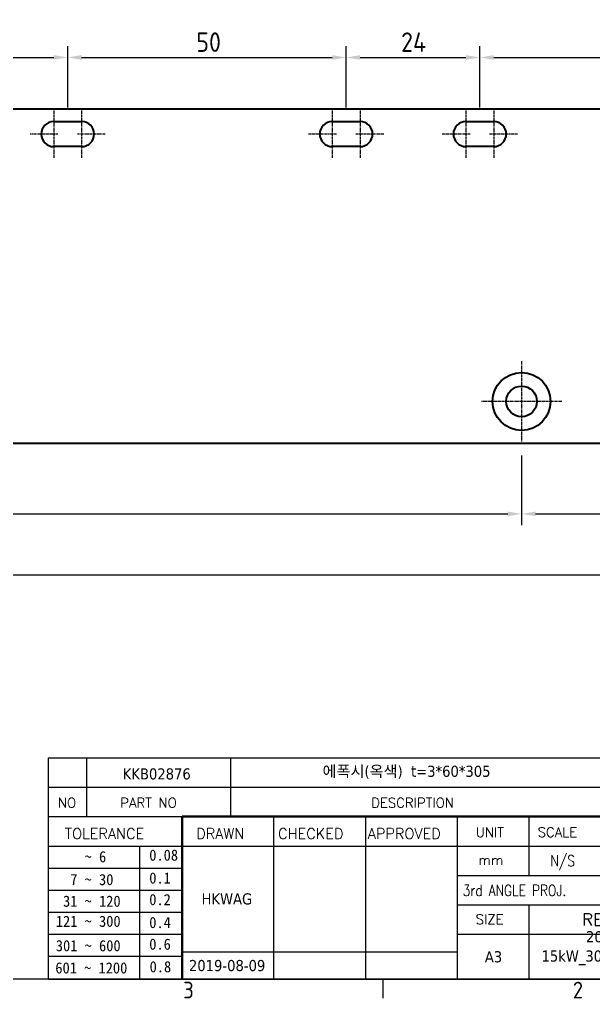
# Model space of a CAD drawing. Header units: millimetres. Extents: x 0 to 420, y 0 to 297.
# Drawn here: x 214.8 to 317.8, y 6.6 to 182.3 of the extents above; entities that cross this region are included whole.
import ezdxf
from ezdxf.enums import TextEntityAlignment as Align

# ---------------------------------------------------------------- set-up
doc = ezdxf.new("R2010")
doc.units = ezdxf.units.MM
doc.linetypes.add('CHAIN', pattern=[0.7087, 0.4724, -0.0591, 0.1181, -0.0591])
doc.layers.get('0').update_dxf_attribs({"color": 3, "lineweight": 25, "true_color": 0x00ff00})
for name, color, linetype, lineweight, true_color in [('가시적인 것(ISO)', 3, 'Continuous', 40, 0x00ff00), ('제목(ISO)', 5, 'Continuous', 50, 0x0000ff), ('중심 표식(ISO)', 1, 'Continuous', 25, 0xff0000), ('치수(ISO)', 2, 'Continuous', 25, 0xffff00)]:
    doc.layers.add(name, color=color, linetype=linetype, lineweight=lineweight, true_color=true_color)
doc.layers.add('경계(ISO)', color=7, linetype='Continuous', lineweight=25)
doc.styles.add('HAN_291', font='')
doc.styles.add('RC_284', font='ROMANC.shx')
doc.styles.add('RC_287', font='ROMANC.shx')
doc.styles.add('RC_292', font='ROMANC.shx')
doc.styles.add('문자 텍스트_PSTEK_POSCO', font='isocp.shx')
doc.styles.add('치수 텍스트_PSTEK_POSCO', font='isocp.shx')
doc.styles.add('텍스트 스타일198', font='tahoma.ttf')
doc.styles.add('텍스트 스타일333', font='ROMANC.shx', dxfattribs={"width": 0.800000011920929})
doc.styles.get('HAN_291').set_extended_font_data('GulimChe')
doc.dimstyles.new('치수_PSTEK_POSCO', dxfattribs={"dimtxt": 3.5, "dimasz": 2.5, "dimexe": 2, "dimexo": 2.5, "dimgap": 1, "dimtad": 1, "dimrnd": 1e-08, "dimdsep": 46, "dimtxsty": '치수 텍스트_PSTEK_POSCO', "dimcen": 0.09, "dimdle": 10, "dimclrd": 7, "dimclre": 7, "dimclrt": 2, "dimadec": 1, "dimazin": 2, "dimtfac": 1, "dimtmove": 0, "dimatfit": 3, "dimfxl": 1, "dimtolj": 1, "dimlwd": -1, "dimlwe": -1, "dimarcsym": 0})

# ---------------------------------------------------------------- blocks, each defined once
blk = doc.blocks.new('경계 Default Border')
at = {"layer": '경계(ISO)'}
blk.add_line((280, 10), (280, 6.599999666213989), dxfattribs=at)
at = {"layer": '경계(ISO)', "flags": 128}
blk.add_lwpolyline([(10, 10), (10, 287.0000076293945), (410, 287.0000076293945), (410, 10), (10, 10)], dxfattribs=at)
at = {"layer": '경계(ISO)', "color": 2, "true_color": 0xffff00, "char_height": 3.00000011920929, "attachment_point": 7, "style": '문자 텍스트_PSTEK_POSCO'}
for s, insert in [('3', (244.1685395229535, 6.57139439638704)), ('2', (314.127739416884, 6.57139439638704))]:
    blk.add_mtext(s, dxfattribs=dict(at, insert=insert))
blk = doc.blocks.new('제목 블록 PSTEK')
at = {"color": 180, "true_color": 0x3f00ff}
for p, q in [((182.475792979055, 11.79100474011392), (182.4757929790549, 51.56524660363496)), ((182.4757929790549, 51.56524660363496), (372.4757929537551, 51.56524660363496)), ((189.2651435055721, 51.56524660363496), (189.2651435055722, 41.00524660363494)), ((215.2152739891528, 41.00524660363494), (215.2152739891528, 51.56524660363496)), ((182.475792979055, 46.2852466036349), (372.4757929537551, 46.28524660363492)), ((182.475792979055, 41.00524660363493), (206.451475290024, 41.00524660363493)), ((222.9401812389276, 11.79100474011392), (222.9401812389276, 41.00524660363494)), ((239.4288871878316, 11.79100474011392), (239.4288871878316, 41.00524660363494)), ((255.9175931367356, 11.79100474011392), (255.9175931367356, 41.00524660363494)), ((268.6918866058747, 41.00524660363494), (268.6918866058747, 30.44524660363498)), ((182.475792979055, 35.72524660363497), (206.451475290024, 35.72524660363497)), ((198.8621818849491, 12.02524660363491), (198.8621818849491, 35.72524660363497)), ((206.451475290024, 35.72524660363497), (372.4757929537551, 35.72524660363497)), ((182.475792979055, 31.77524660363492), (206.451475290024, 31.77524660363492)), ((255.917593136736, 30.44524660363498), (372.4757929537552, 30.44524660363501)), ((182.475792979055, 27.82524660363487), (206.451475290024, 27.82524660363487)), ((255.9175931367359, 25.16524660363502), (372.4757929537552, 25.165246603635)), ((268.6918866058744, 25.16524660363502), (268.6918866058744, 11.79100474011392)), ((182.475792979055, 23.87524660363505), (206.451475290024, 23.87524660363505)), ((182.475792979055, 19.92524660363478), (206.451475290024, 19.92524660363478)), ((255.9175931367359, 19.88524660363481), (310.0881549537553, 19.88524660363481)), ((182.475792979055, 15.97524660363496), (206.451475290024, 15.97524660363496)), ((206.451475290024, 16.74100474011396), (255.9175931367359, 16.74100474011396)), ((182.475792979055, 11.79100474011392), (372.4757929537551, 11.79100474011389))]:
    blk.add_line(p, q, dxfattribs=at)
at = {"color": 7, "lineweight": 50}
for p, q in [((206.4514752900237, 11.79100474011392), (206.4514752900237, 41.00524660363494)), ((206.451475290024, 41.00524660363494), (372.4757929537551, 41.00524660363496))]:
    blk.add_line(p, q, dxfattribs=at)
at = {"layer": '제목(ISO)', "lineweight": 18}
blk.add_line((182.475792979055, 35.72500474011393), (182.475792979055, 11.79100474011392), dxfattribs=at)
at = {"color": 2, "true_color": 0xffff00}
for s, height, style, p in [('NO', 1.742399930953979, 'RC_284', (184.135398793432, 42.62317362549192)), ('PART NO', 1.742399930953979, 'RC_284', (195.3359407378685, 42.62317362549192)), ('DESCRIPTION', 1.742399930953979, 'RC_284', (240.4025565652523, 42.62317362549192)), (' TOLERANCE', 1.899999976158142, 'RC_287', (184.0872874387979, 37.00893196870329)), ('DRAWN', 1.899999976158142, 'RC_287', (208.9766620976279, 37.00893196870329)), ('CHECKED', 1.899999976158142, 'RC_287', (223.6856844514997, 37.00893196870329)), ('APPROVED', 1.899999976158142, 'RC_287', (239.7795453577791, 37.00893196870329)), ('UNIT', 1.742399930953979, 'RC_284', (259.1652673287452, 37.34317362549218)), ('SCALE', 1.742399930953979, 'RC_284', (270.2934779252897, 37.34317362549218)), ('    ~ 6', 2.000000029802322, 'HAN_291', (183.7721304966814, 32.8176515608431)), ('0.08', 2.000000029802322, 'HAN_291', (200.5467345600617, 33.09873600004101)), ('mm', 1.742399930953979, 'RC_284', (259.6505418159997, 32.3543089683787)), ('  7 ~ 30', 2.000000029802322, 'HAN_291', (183.7721304966814, 28.70538114822415)), ('0.1', 2.000000029802322, 'HAN_291', (200.5467345600617, 28.98646558742206)), (' 31 ~ 120', 2.000000029802322, 'HAN_291', (183.7721304966814, 24.82628181916237)), ('0.2', 2.000000029802322, 'HAN_291', (200.5467345600617, 25.10736625836028)), ('121 ~ 300', 2.000000029802322, 'HAN_291', (183.7721304966814, 21.21401206133254)), ('0.4', 2.000000029802322, 'HAN_291', (200.5467345600617, 20.99509650053045)), ('SIZE', 1.742399930953979, 'RC_284', (259.1652673287452, 21.69497768947366)), ('REFERENCE', 2.178000062704086, 'RC_292', (278.2741065029841, 21.43214925458022)), ('301 ~ 600', 2.000000029802322, 'HAN_291', (183.7721304966814, 16.83491273227077)), ('0.6', 2.000000029802322, 'HAN_291', (200.5467345600617, 17.11599717146868)), ('601 ~ 1200', 2.000000029802322, 'HAN_291', (183.6802025156883, 12.84759660881125)), ('0.8', 2.000000029802322, 'HAN_291', (200.6097246063884, 13.05732192299702))]:
    blk.add_text(s, height=height, dxfattribs=dict(at, style=style)).set_placement(p)
at = {"color": 7, "style": '텍스트 스타일333', "width": 0.7999999523162842}
blk.add_text('N/S', height=2.000000029802322, dxfattribs=at).set_placement((274.7838860285014, 33.08524660363496), align=Align.MIDDLE_CENTER)
at = {"color": 2, "true_color": 0xffff00, "style": '텍스트 스타일333', "width": 0.7999999523162842}
blk.add_text('3rd ANGLE PROJ.', height=2.000000029802322, dxfattribs=at).set_placement((256.8430306642954, 26.76148381654429))
at = {"layer": '제목(ISO)', "color": 7, "style": '텍스트 스타일198'}
for tag, p in [('부품_번호_001', (195.7796271768968, 47.68004260673702)), ('설명_001', (231.6641462873181, 48.15254984750509)), ('재질_001', (287.5148121100145, 48.155337874329)), ("3._Q'TY_001", (312.7327037528258, 47.90442725317898)), ('질량\\P3;_001', (350.3046145979153, 48.1643332325385)), ('1._MODEL_NAME_001', (326.7684841840689, 37.52172745615292)), ('제목_001', (335.5349605824892, 32.12134217035067)), ('부품_번호_001', (334.4388674301287, 26.8052465951949)), ('설계자_001', (209.9396160013646, 25.23446884679021)), ('프로젝트_001', (278.9744245225954, 18.43951439740151)), ('시트_크기_001', (260.807090429518, 14.83812566343425)), ('프로젝트_002', (270.9791918143218, 14.97568842208535)), ('작성_날짜_001', (207.6736656800234, 13.26600473167383)), ('프로젝트_003', (280.4473441481205, 11.5491460676562))]:
    blk.add_attdef(tag, p, '', height=2.000000029802322, dxfattribs=at)
for tag, p in [('4._COLOR', (327.6805273250926, 48.92524660363493)), ('점검자', (231.1845342133799, 26.23312567187446)), ('엔지니어링_승인자', (247.673240162284, 26.23312567187446)), ('점검_날짜', (231.1845342133799, 14.26600474011394)), ('엔지니어링_승인_날짜', (247.6732401622839, 14.26600474011394))]:
    blk.add_attdef(tag, text='', height=2.000000029802322, dxfattribs=at).set_placement(p, align=Align.MIDDLE_CENTER)
blk = doc.blocks.new('*D24')
at = {"layer": 'Defpoints', "color": 0, "transparency": 16777216}
for p in [(104.9330079079052, 106.5826620546646), (304.9330079079049, 106.5826620546647), (304.9330079079049, 93.5809743817426)]:
    blk.add_point(p, dxfattribs=at)
at = {"layer": '치수(ISO)', "color": 7, "transparency": 16777216}
for p, q in [((104.9330079079052, 104.0826620546646), (104.9330079079052, 91.5809743817426)), ((304.9330079079049, 104.0826620546647), (304.9330079079049, 91.5809743817426)), ((107.4330079079052, 93.5809743817426), (302.4330079079049, 93.5809743817426))]:
    blk.add_line(p, q, dxfattribs=at)
for points in [[(107.4330079079052, 93.99764104840928), (107.4330079079052, 93.16430771507594), (104.9330079079052, 93.5809743817426)], [(302.4330079079049, 93.99764104840928), (302.4330079079049, 93.16430771507594), (304.9330079079049, 93.5809743817426)]]:
    blk.add_solid(points, dxfattribs=at)
at = {"layer": '치수(ISO)', "color": 2, "transparency": 16777216, "insert": (201.7471909787712, 96.33131886993158), "char_height": 3.5, "attachment_point": 4, "style": '치수 텍스트_PSTEK_POSCO'}
blk.add_mtext('\\A1;200', dxfattribs=at)
blk = doc.blocks.new('*D25')
at = {"layer": 'Defpoints', "color": 0, "transparency": 16777216}
for p in [(304.9330079079049, 106.5826620546647), (339.9330079079049, 106.5826620546646), (339.9330079079049, 93.5809743817426)]:
    blk.add_point(p, dxfattribs=at)
at = {"layer": '치수(ISO)', "color": 7, "transparency": 16777216}
for p, q in [((304.9330079079049, 104.0826620546647), (304.9330079079049, 91.5809743817426)), ((339.9330079079049, 104.0826620546646), (339.9330079079049, 91.5809743817426)), ((307.4330079079049, 93.5809743817426), (337.4330079079049, 93.5809743817426))]:
    blk.add_line(p, q, dxfattribs=at)
for points in [[(307.4330079079049, 93.99764104840928), (307.4330079079049, 93.16430771507594), (304.9330079079049, 93.5809743817426)], [(337.4330079079049, 93.99764104840928), (337.4330079079049, 93.16430771507594), (339.9330079079049, 93.5809743817426)]]:
    blk.add_solid(points, dxfattribs=at)
at = {"layer": '치수(ISO)', "color": 2, "transparency": 16777216, "insert": (320.4455205344895, 96.3309743817426), "char_height": 3.5, "attachment_point": 4, "style": '치수 텍스트_PSTEK_POSCO'}
blk.add_mtext('\\A1;35', dxfattribs=at)
blk = doc.blocks.new('*D31')
at = {"layer": 'Defpoints', "color": 0, "transparency": 16777216}
for p in [(223.4330079079049, 175.5464338494285), (186.4330079079048, 164.0326620546647), (223.4330079079049, 164.0326620546647)]:
    blk.add_point(p, dxfattribs=at)
at = {"layer": '치수(ISO)', "color": 7, "transparency": 16777216}
for p, q in [((186.4330079079048, 166.5326620546647), (186.4330079079048, 177.5464338494285)), ((223.4330079079049, 166.5326620546647), (223.4330079079049, 177.5464338494285)), ((188.9330079079048, 175.5464338494285), (220.9330079079049, 175.5464338494285))]:
    blk.add_line(p, q, dxfattribs=at)
for points in [[(188.9330079079048, 175.9631005160952), (188.9330079079048, 175.1297671827618), (186.4330079079048, 175.5464338494285)], [(220.9330079079049, 175.9631005160952), (220.9330079079049, 175.1297671827618), (223.4330079079049, 175.5464338494285)]]:
    blk.add_solid(points, dxfattribs=at)
at = {"layer": '치수(ISO)', "color": 2, "transparency": 16777216, "insert": (203.0080079079048, 178.2964338494285), "char_height": 3.5, "attachment_point": 4, "style": '치수 텍스트_PSTEK_POSCO'}
blk.add_mtext('\\A1;37', dxfattribs=at)
blk = doc.blocks.new('*D32')
at = {"layer": 'Defpoints', "color": 0, "transparency": 16777216}
for p in [(273.4330079079049, 175.5464338494285), (223.4330079079049, 164.0326620546647), (273.4330079079049, 164.0326620546647)]:
    blk.add_point(p, dxfattribs=at)
at = {"layer": '치수(ISO)', "color": 7, "transparency": 16777216}
for p, q in [((223.4330079079049, 166.5326620546647), (223.4330079079049, 177.5464338494285)), ((273.4330079079049, 166.5326620546647), (273.4330079079049, 177.5464338494285)), ((225.9330079079049, 175.5464338494285), (270.9330079079049, 175.5464338494285))]:
    blk.add_line(p, q, dxfattribs=at)
for points in [[(225.9330079079049, 175.9631005160952), (225.9330079079049, 175.1297671827618), (223.4330079079049, 175.5464338494285)], [(270.9330079079049, 175.9631005160952), (270.9330079079049, 175.1297671827618), (273.4330079079049, 175.5464338494285)]]:
    blk.add_solid(points, dxfattribs=at)
at = {"layer": '치수(ISO)', "color": 2, "transparency": 16777216, "insert": (246.506629955149, 178.2964338494285), "char_height": 3.5, "attachment_point": 4, "style": '치수 텍스트_PSTEK_POSCO'}
blk.add_mtext('\\A1;50', dxfattribs=at)
blk = doc.blocks.new('*D33')
at = {"layer": 'Defpoints', "color": 0, "transparency": 16777216}
for p in [(297.4330079079049, 175.5464338494285), (273.4330079079049, 164.0326620546647), (297.4330079079049, 164.0326620546647)]:
    blk.add_point(p, dxfattribs=at)
at = {"layer": '치수(ISO)', "color": 7, "transparency": 16777216}
for p, q in [((273.4330079079049, 166.5326620546647), (273.4330079079049, 177.5464338494285)), ((297.4330079079049, 166.5326620546647), (297.4330079079049, 177.5464338494285)), ((275.9330079079049, 175.5464338494285), (294.9330079079049, 175.5464338494285))]:
    blk.add_line(p, q, dxfattribs=at)
for points in [[(275.9330079079049, 175.9631005160952), (275.9330079079049, 175.1297671827618), (273.4330079079049, 175.5464338494285)], [(294.9330079079049, 175.9631005160952), (294.9330079079049, 175.1297671827618), (297.4330079079049, 175.5464338494285)]]:
    blk.add_solid(points, dxfattribs=at)
at = {"layer": '치수(ISO)', "color": 2, "transparency": 16777216, "insert": (283.288568931527, 178.2967783376175), "char_height": 3.5, "attachment_point": 4, "style": '치수 텍스트_PSTEK_POSCO'}
blk.add_mtext('\\A1;24', dxfattribs=at)
blk = doc.blocks.new('*D34')
at = {"layer": 'Defpoints', "color": 0, "transparency": 16777216}
for p in [(347.4330079079049, 175.5464338494285), (297.4330079079049, 164.0326620546647), (347.4330079079049, 164.0326620546647)]:
    blk.add_point(p, dxfattribs=at)
at = {"layer": '치수(ISO)', "color": 7, "transparency": 16777216}
for p, q in [((297.4330079079049, 166.5326620546647), (297.4330079079049, 177.5464338494285)), ((347.4330079079049, 166.5326620546647), (347.4330079079049, 177.5464338494285)), ((299.9330079079049, 175.5464338494285), (344.9330079079049, 175.5464338494285))]:
    blk.add_line(p, q, dxfattribs=at)
for points in [[(299.9330079079049, 175.9631005160952), (299.9330079079049, 175.1297671827618), (297.4330079079049, 175.5464338494285)], [(344.9330079079049, 175.9631005160952), (344.9330079079049, 175.1297671827618), (347.4330079079049, 175.5464338494285)]]:
    blk.add_solid(points, dxfattribs=at)
at = {"layer": '치수(ISO)', "color": 2, "transparency": 16777216, "insert": (320.506629955149, 178.2964338494285), "char_height": 3.5, "attachment_point": 4, "style": '치수 텍스트_PSTEK_POSCO'}
blk.add_mtext('\\A1;50', dxfattribs=at)
blk = doc.blocks.new('*D36')
at = {"layer": 'Defpoints', "color": 0, "transparency": 16777216}
for p in [(52.43300790790491, 106.2826620546647), (357.4330079079049, 106.2826620546646), (357.4330079079049, 82.64311287997972)]:
    blk.add_point(p, dxfattribs=at)
at = {"layer": '치수(ISO)', "color": 7, "transparency": 16777216}
for p, q in [((52.43300790790491, 103.7826620546647), (52.43300790790491, 80.64311287997972)), ((357.4330079079049, 103.7826620546646), (357.4330079079049, 80.64311287997972)), ((54.93300790790491, 82.64311287997972), (354.9330079079049, 82.64311287997972))]:
    blk.add_line(p, q, dxfattribs=at)
for points in [[(54.93300790790491, 83.0597795466464), (54.93300790790491, 82.22644621331305), (52.43300790790491, 82.64311287997972)], [(354.9330079079049, 83.0597795466464), (354.9330079079049, 82.22644621331305), (357.4330079079049, 82.64311287997972)]]:
    blk.add_solid(points, dxfattribs=at)
at = {"layer": '치수(ISO)', "color": 2, "transparency": 16777216, "insert": (201.7105205344896, 85.39311287997972), "char_height": 3.5, "attachment_point": 4, "style": '치수 텍스트_PSTEK_POSCO'}
blk.add_mtext('\\A1;305', dxfattribs=at)

msp = doc.modelspace()

# ---------------------------------------------------------------- linework, layer by layer
at = {"layer": '가시적인 것(ISO)'}
for p, q in [((354.4330079079049, 166.2826620546647), (55.43300790790489, 166.2826620546647)), ((220.9330079079049, 164.0326620546647), (225.9330079079049, 164.0326620546647)), ((270.9330079079049, 164.0326620546647), (275.9330079079049, 164.0326620546647)), ((294.9330079079049, 164.0326620546647), (299.9330079079049, 164.0326620546647)), ((225.9330079079049, 159.5326620546647), (220.9330079079049, 159.5326620546647)), ((275.9330079079049, 159.5326620546647), (270.9330079079049, 159.5326620546647)), ((299.9330079079049, 159.5326620546647), (294.9330079079049, 159.5326620546647)), ((52.43300790790492, 106.2826620546647), (357.4330079079049, 106.2826620546646))]:
    msp.add_line(p, q, dxfattribs=at)
for radius in [5.2, 2.75]:
    msp.add_circle((304.9330079079049, 113.7826620546647), radius, dxfattribs=at)
for centre, radius, start, end in [((220.9330079079049, 161.7826620546646), 2.249999999999996, 90, 270), ((225.9330079079049, 161.7826620546647), 2.249999999999961, 270, 90), ((270.9330079079049, 161.7826620546647), 2.249999999999961, 90, 270), ((275.9330079079049, 161.7826620546647), 2.249999999999965, 270, 90), ((294.9330079079049, 161.7826620546646), 2.249999999999996, 89.99999999999909, 269.9999999999991), ((299.9330079079049, 161.7826620546647), 2.249999999999961, 270.0000000000009, 90.00000000000087)]:
    msp.add_arc(centre, radius, start, end, dxfattribs=at)
at = {"layer": '중심 표식(ISO)', "linetype": 'CHAIN'}
for p, q in [((220.9330079079049, 166.0326620546647), (220.9330079079049, 157.5326620546647)), ((225.9330079079049, 166.0326620546647), (225.9330079079049, 157.5326620546647)), ((270.9330079079049, 166.0326620546647), (270.9330079079049, 157.5326620546647)), ((275.9330079079049, 166.0326620546647), (275.9330079079049, 157.5326620546647)), ((294.9330079079049, 166.0326620546647), (294.9330079079049, 157.5326620546647)), ((299.9330079079049, 166.0326620546647), (299.9330079079049, 157.5326620546647)), ((221.6830079079049, 161.7826620546647), (216.6830079079049, 161.7826620546647)), ((230.1830079079049, 161.7826620546647), (225.1830079079049, 161.7826620546647)), ((271.6830079079049, 161.7826620546647), (266.683007907905, 161.7826620546647)), ((280.1830079079049, 161.7826620546647), (275.1830079079049, 161.7826620546647)), ((295.6830079079049, 161.7826620546647), (290.6830079079049, 161.7826620546647)), ((304.1830079079049, 161.7826620546647), (299.1830079079049, 161.7826620546647)), ((304.9330079079049, 120.9826620546647), (304.9330079079049, 106.5826620546647)), ((312.1330079079048, 113.7826620546647), (297.7330079079048, 113.7826620546647))]:
    msp.add_line(p, q, dxfattribs=at)

# ---------------------------------------------------------------- block references
msp.add_blockref('경계 Default Border', (0, 0))
ref = msp.add_blockref('제목 블록 PSTEK', (37.52420704624484, -1.791004740113895))
ref.add_attrib('설계자_001', 'HKWAG', (247.4638230476094, 23.44346410667632), dxfattribs={"layer": '제목(ISO)', "color": 7, "height": 2.000000029802322, "style": '텍스트 스타일198'})
ref.add_attrib('프로젝트_001', '2021_컨버터_DC', (316.4986315688402, 16.64850965728762), dxfattribs={"layer": '제목(ISO)', "color": 7, "height": 2.000000029802322, "style": '텍스트 스타일198'})
ref.add_attrib('시트_크기_001', 'A3', (298.3312974757628, 13.04712092332036), dxfattribs={"layer": '제목(ISO)', "color": 7, "height": 2.000000029802322, "style": '텍스트 스타일198'})
ref.add_attrib('작성_날짜_001', '2019-08-09', (245.1978727262683, 11.47499999155994), dxfattribs={"layer": '제목(ISO)', "color": 7, "height": 2.000000029802322, "style": '텍스트 스타일198'})
ref.add_attrib('설명_001', '에폭시(옥색)  t=3*60*305', (269.1883533335629, 46.36154510739119), dxfattribs={"layer": '제목(ISO)', "color": 7, "height": 2.000000029802322, "style": '텍스트 스타일198'})
ref.add_attrib('부품_번호_001', 'KKB02876', (233.3038342231417, 45.88903786662313), dxfattribs={"layer": '제목(ISO)', "color": 7, "height": 2.000000029802322, "style": '텍스트 스타일198'})
ref.add_attrib('프로젝트_002', '15kW_30kV_500mA_피에스솔', (308.5033988605666, 13.18468368197146), dxfattribs={"layer": '제목(ISO)', "color": 7, "height": 2.000000029802322, "style": '텍스트 스타일198'})

# ---------------------------------------------------------------- dimensions: what is measured, and where the dimension line sits
at = {"layer": '치수(ISO)', "color": 7}
for base, p1, p2, picture, middle in [((223.4330079079049, 175.5464338494285), (186.4330079079048, 164.0326620546647), (223.4330079079049, 164.0326620546647), '*D31', (204.9330079079049, 175.5464338494285)), ((273.4330079079049, 175.5464338494285), (223.4330079079049, 164.0326620546647), (273.4330079079049, 164.0326620546647), '*D32', (248.4330079079049, 175.5464338494285)), ((297.4330079079049, 175.5464338494285), (273.4330079079049, 164.0326620546647), (297.4330079079049, 164.0326620546647), '*D33', (285.4330079079049, 175.5464338494285)), ((347.4330079079049, 175.5464338494285), (297.4330079079049, 164.0326620546647), (347.4330079079049, 164.0326620546647), '*D34', (322.4330079079049, 175.5464338494285)), ((357.4330079079049, 82.64311287997972), (52.43300790790491, 106.2826620546647), (357.4330079079049, 106.2826620546646), '*D36', (204.9330079079049, 82.64311287997972)), ((304.9330079079049, 93.5809743817426), (104.9330079079052, 106.5826620546646), (304.9330079079049, 106.5826620546647), '*D24', (204.943007907905, 93.5809743817426)), ((339.9330079079049, 93.5809743817426), (304.9330079079049, 106.5826620546647), (339.9330079079049, 106.5826620546646), '*D25', (322.4430079079048, 93.5809743817426))]:
    dim = msp.add_linear_dim(base=base, p1=p1, p2=p2, angle=180, dimstyle='치수_PSTEK_POSCO', override={"dimdec": 2, "dimtp": 0, "dimtm": -0, "dimtdec": 2, "dimtofl": 0, "dimatfit": 1}, dxfattribs=at)
    dim.commit()
    dim.dimension.update_dxf_attribs({"geometry": picture, "text_midpoint": middle, "dimtype": 160})

doc.saveas('drawing.dxf')
